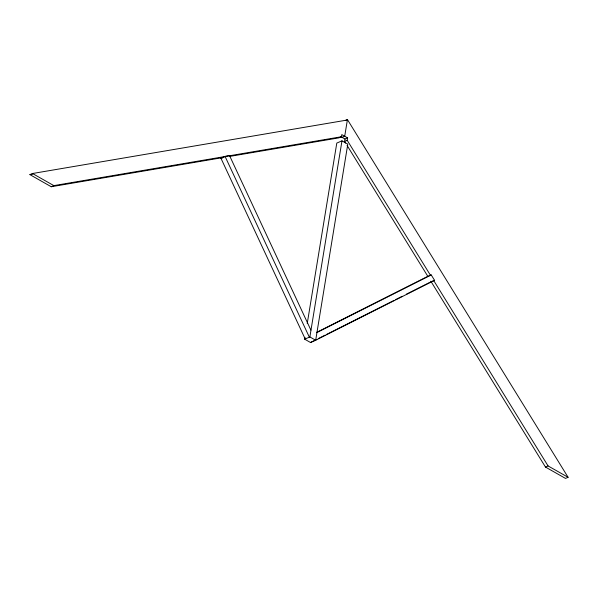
<?xml version="1.0" encoding="UTF-8"?>
<svg xmlns="http://www.w3.org/2000/svg" width="598" height="598" viewBox="0 0 598 598"><rect width="100%" height="100%" fill="white"/><g stroke="black" fill="none" stroke-linecap="round" stroke-linejoin="round"><path stroke-width="0.9" d="M307.237 323.54L336.794 143.079L341.981 140.836L347.797 144.133L315.684 340.255L310.489 342.49L304.681 339.193L304.98 337.354M229.512 156.444L338.849 137.869L341.451 136.748L341.794 134.61L347.61 137.906L347.214 140.328L430.343 275.095M304.681 339.193L309.869 336.951L341.981 140.836M342.123 137.308L344.717 136.187L347.438 119.585L345.487 120.422M345.599 143.042L344.62 141.449L345.016 139.028L347.61 137.906M316.656 332.376L427.062 276.732L431.21 274.938L434.552 280.305L315.161 340.479M316.656 332.675L431.21 274.938M311.012 342.265L316.813 339.343M318.472 338.505L325.103 335.164M326.762 334.327L393.918 300.48M395.577 299.65L402.207 296.302M406.356 294.216L430.396 282.099M223.996 157.386L51.249 186.74L29.9 174.623L32.494 173.51L347.363 120.004L346.07 120.564M51.249 186.74L53.85 185.619L341.451 136.748M305.197 338.969L220.901 158.164L225.05 156.377L229.505 155.54L310.908 330.141M344.62 141.449L347.214 140.328M431.225 281.74L434.552 280.305M545.481 467.06L548.074 465.939L568.1 477.294L565.506 478.415L545.481 467.06L430.844 281.224M220.901 158.164L222.68 157.835M29.9 174.623L32.666 174.16M340.613 136.531L345.016 139.028M32.494 173.51L53.85 185.619M309.869 336.951L315.684 340.255M347.438 119.585L568.1 477.294M433.767 280.641L548.074 465.939M347.072 145.419L427.906 276.455M225.05 156.377L309.345 337.175"/></g></svg>
